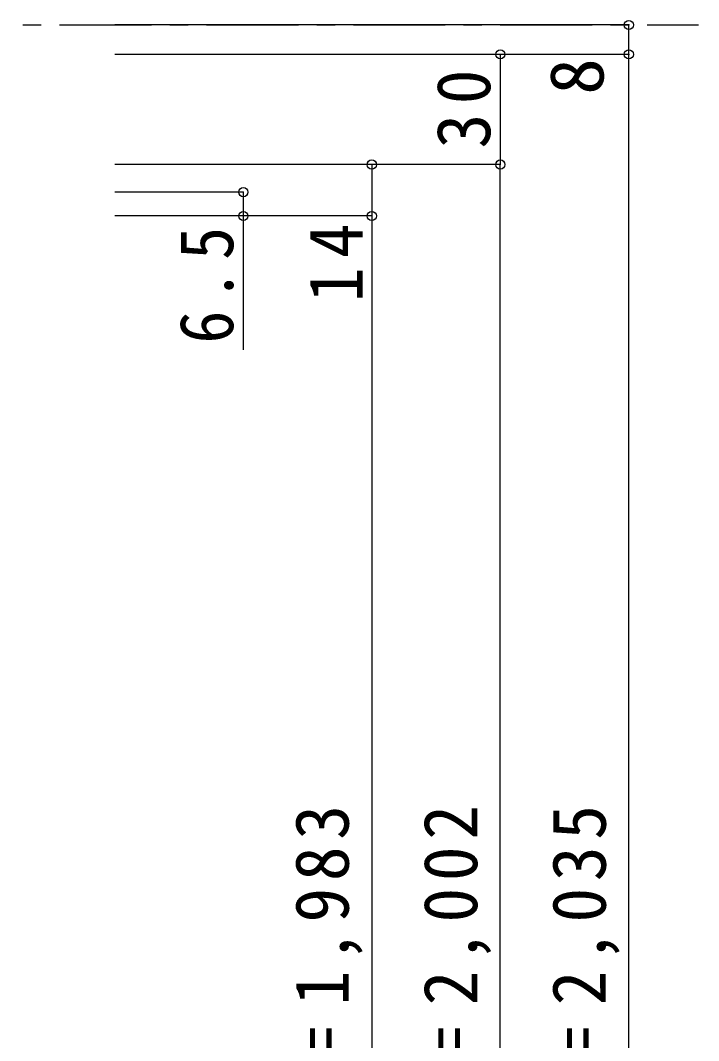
# Model space of a CAD drawing. Units: millimetres at full size, sheet at 1:5; some dimension numbers follow another scale. Extents: x -975 to 977, y -718 to 697.
# Drawn here: x 296 to 480.7, y -329 to -51.2 of the extents above; entities that cross this region are included whole.
import ezdxf
from ezdxf.enums import TextEntityAlignment as Align

# ---------------------------------------------------------------- set-up
doc = ezdxf.new("R2010")
doc.units = ezdxf.units.MM
doc.header["$LTSCALE"] = 5
doc.header["$PDMODE"] = 32
doc.header["$PDSIZE"] = 2.5
doc.linetypes.add('CHAIN1', pattern=[8, 5, -1, 1, -1])
doc.layers.add('0-1_通り芯', color=4, linetype='CHAIN1')
doc.layers.add('0-B_寸法', color=7, linetype='Continuous')
doc.styles.add('ＭＳ ゴシック', font='')
doc.styles.get('ＭＳ ゴシック').set_extended_font_data('MS Gothic')

msp = doc.modelspace()

# ---------------------------------------------------------------- linework, layer by layer
at = {"layer": '0-1_通り芯'}
msp.add_line((106.653, -52.5), (480.653, -52.5), dxfattribs=at)
at = {"layer": '0-B_寸法', "color": 4}
for p, q in [((461.653, -52.5), (321.653, -52.5)), ((461.653, -60.5), (461.653, -52.5)), ((461.653, -60.5), (321.653, -60.5)), ((426.653, -60.5), (426.653, -90.5)), ((461.653, -555.5), (461.653, -60.5)), ((426.653, -90.5), (321.653, -90.5)), ((391.653, -90.5), (391.653, -104.5)), ((426.653, -552.5), (426.653, -90.5)), ((356.653, -98), (321.653, -98)), ((356.653, -98), (356.653, -140.974)), ((391.653, -104.5), (321.653, -104.5)), ((391.653, -104.5), (391.653, -547.5))]:
    msp.add_line(p, q, dxfattribs=at)
at = {"layer": '0-B_寸法'}
for p in [(461.653, -52.5), (426.653, -60.5), (461.653, -60.5), (391.653, -90.5), (426.653, -90.5), (356.653, -98), (356.653, -104.5), (391.653, -104.5)]:
    msp.add_point(p, dxfattribs=at)

# ---------------------------------------------------------------- texts
at = {"layer": '0-B_寸法', "style": 'ＭＳ ゴシック'}
msp.add_text('8', height=14.66, rotation=90, dxfattribs=at).set_placement((459.153, -71.5), align=Align.BOTTOM_LEFT)
at = {"layer": '0-B_寸法', "char_height": 14.66, "attachment_point": 7, "rotation": 90, "style": 'ＭＳ ゴシック'}
for s, insert in [('\\T1.27;\\W0.95;30', (424.153, -86.125)), ('\\T1.27;\\W0.95;14', (389.153, -127.995)), ('\\T1.27;\\W0.9;6.5', (354.153, -139.245)), ('\\T1.19;\\W0.95;ＤＨ＝1,983', (389.153, -387.25)), ('\\T1.19;\\W0.95;枠内＝2,002', (424.153, -387.25)), ('\\T1.19;\\W0.95;枠外＝2,035', (459.153, -387.25))]:
    msp.add_mtext(s, dxfattribs=dict(at, insert=insert))

doc.saveas('drawing.dxf')
